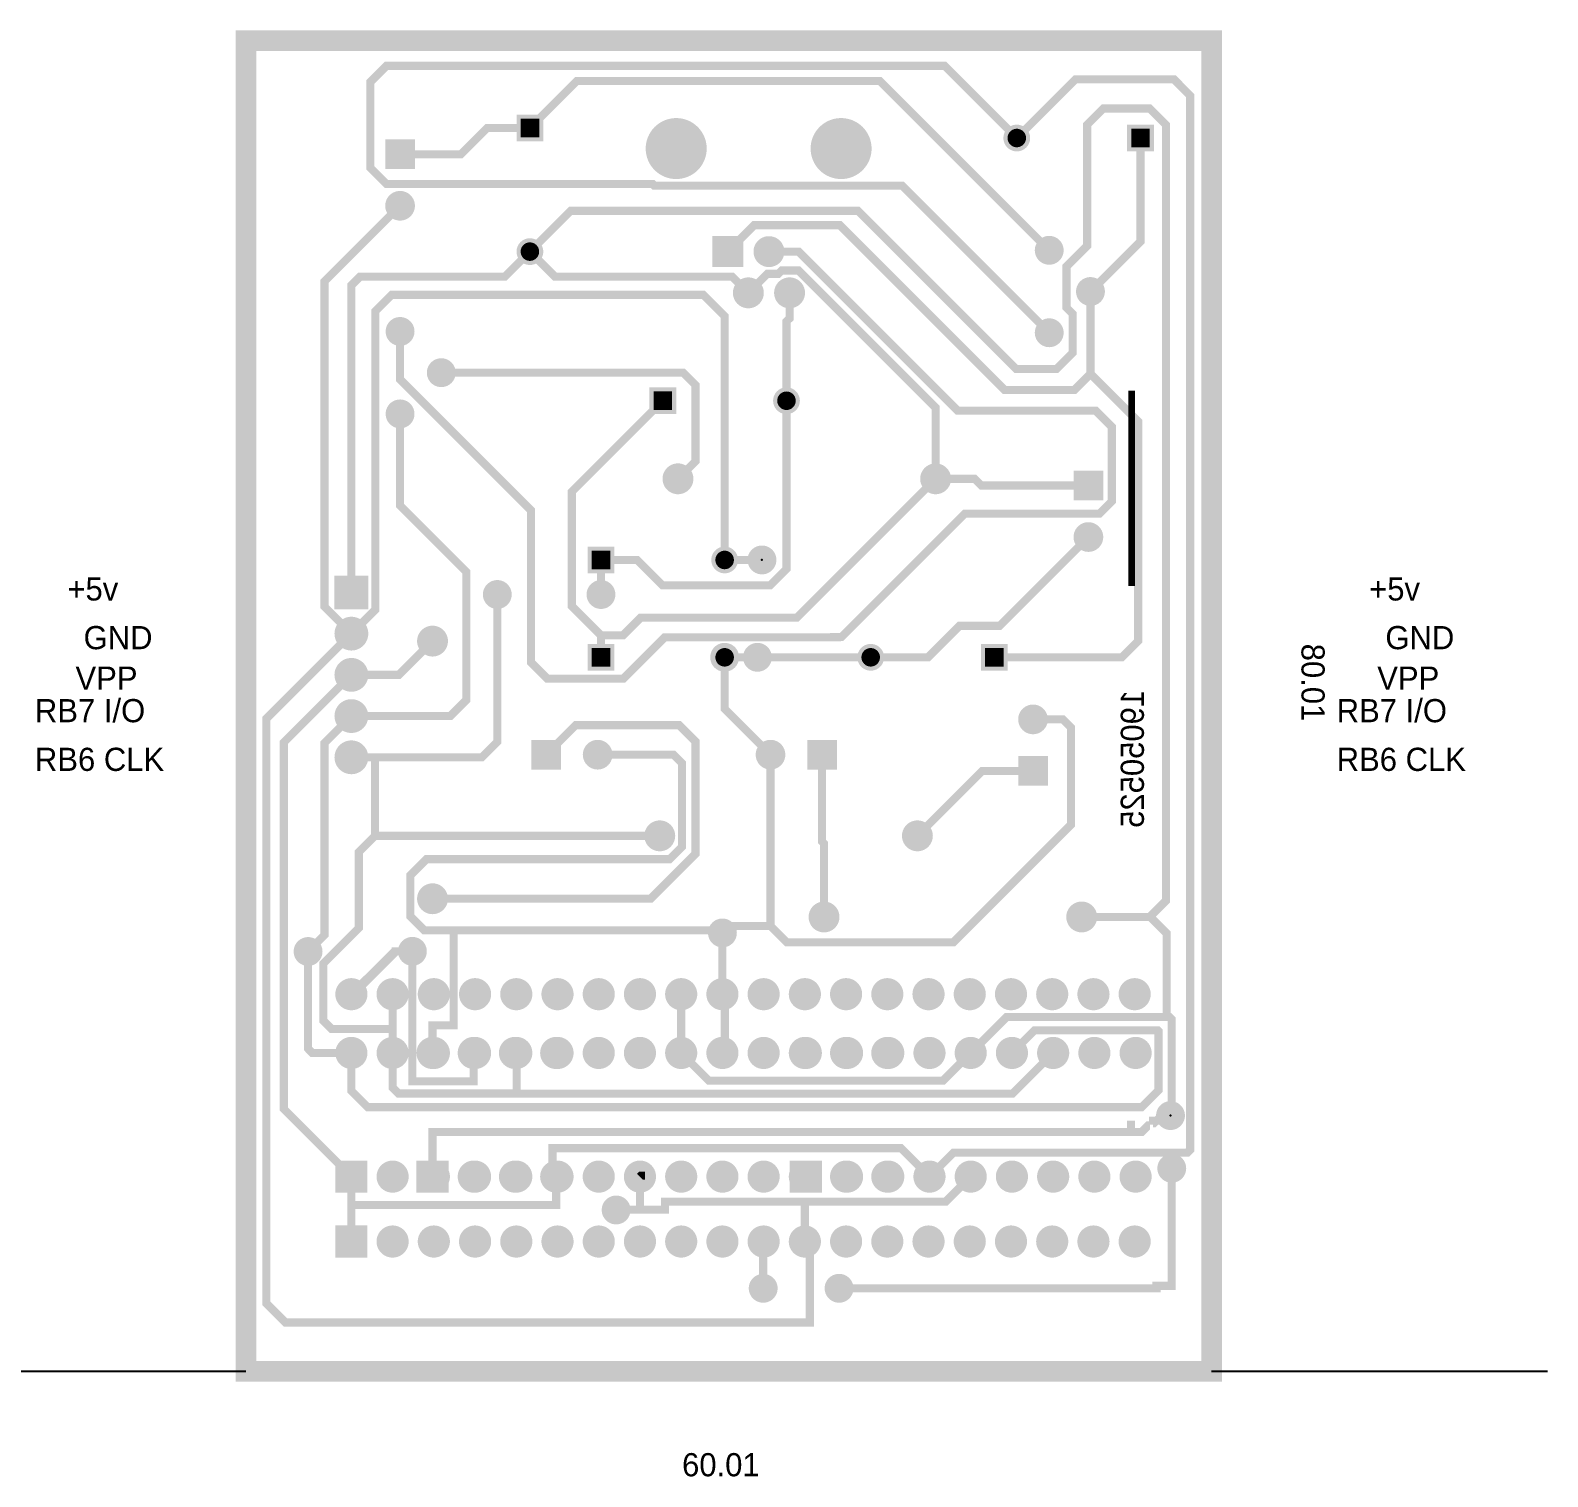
# Model space of a CAD drawing. Extents: x -267 to 397, y 62 to 270.
# Drawn here: x -174.2 to -80.8, y 169.2 to 258.3 of the extents above; entities that cross this region are included whole.
import ezdxf

# ---------------------------------------------------------------- set-up
doc = ezdxf.new("R2010")
doc.units = 0
doc.linetypes.add('ACAD_ISO03W100', pattern=[30, 12, -18])
doc.layers.get('0').update_dxf_attribs({"linetype": 'CONTINUOUS'})
doc.layers.add('ASYBOT', color=7, linetype='CONTINUOUS', true_color=0xffffff)
for name, color, linetype in [('BOTTOM', 7, 'CONTINUOUS'), ('PADSTACKS', 1, 'CONTINUOUS'), ('POWER', 7, 'CONTINUOUS'), ('SMTOP', 7, 'CONTINUOUS'), ('TEXT_SSTOP', 8, 'CONTINUOUS'), ('TOP', 2, 'CONTINUOUS')]:
    doc.layers.add(name, color=color, linetype=linetype)
doc.layers.get('PADSTACKS').off()

# ---------------------------------------------------------------- blocks, each defined once
blk = doc.blocks.new('PADSTACK_TM_CYLND_LLB_PAD3_1')
blk.add_point((0, 0))
at = {"layer": 'ASYBOT', "const_width": 0.052}
blk.add_lwpolyline([(-0.026, 0), (0.026, 0)], dxfattribs=at)
at = {"layer": 'BOTTOM', "const_width": 0.052}
blk.add_lwpolyline([(-0.026, 0), (0.026, 0)], dxfattribs=at)
at = {"layer": 'POWER', "const_width": 0.072}
blk.add_lwpolyline([(-0.036, 0), (0.036, 0)], dxfattribs=at)
at = {"layer": 'SMTOP', "const_width": 0.052}
blk.add_lwpolyline([(-0.026, 0), (0.026, 0)], dxfattribs=at)
at = {"layer": 'TOP', "const_width": 0.052}
blk.add_lwpolyline([(-0.026, 0), (0.026, 0)], dxfattribs=at)
blk = doc.blocks.new('PADSTACK_TM_CYLND_LLB_PAD4_1')
blk.add_point((0, 0))
at = {"layer": 'ASYBOT', "const_width": 0.026}
blk.add_lwpolyline([(-0.013, 0, 1), (0.013, 0, 1)], format="xyb", close=True, dxfattribs=at)
at = {"layer": 'BOTTOM', "const_width": 0.026}
blk.add_lwpolyline([(-0.013, 0, 1), (0.013, 0, 1)], format="xyb", close=True, dxfattribs=at)
at = {"layer": 'POWER', "const_width": 0.036}
blk.add_lwpolyline([(-0.018, 0, 1), (0.018, 0, 1)], format="xyb", close=True, dxfattribs=at)
at = {"layer": 'SMTOP', "const_width": 0.026}
blk.add_lwpolyline([(-0.013, 0, 1), (0.013, 0, 1)], format="xyb", close=True, dxfattribs=at)
at = {"layer": 'TOP', "const_width": 0.026}
blk.add_lwpolyline([(-0.013, 0, 1), (0.013, 0, 1)], format="xyb", close=True, dxfattribs=at)
blk = doc.blocks.new('FOOTPRINT_CAP_POL_C1')
at = {"layer": 'PADSTACKS'}
for name, p in [('PADSTACK_TM_CYLND_LLB_PAD3_1', (0, 0)), ('PADSTACK_TM_CYLND_LLB_PAD4_1', (0.125, 0))]:
    blk.add_blockref(name, p, dxfattribs=at)
blk = doc.blocks.new('FOOTPRINT_CAP_POL_C2')
at = {"layer": 'PADSTACKS'}
for name, p in [('PADSTACK_TM_CYLND_LLB_PAD3_1', (0, 0)), ('PADSTACK_TM_CYLND_LLB_PAD4_1', (0.125, 0))]:
    blk.add_blockref(name, p, dxfattribs=at)
blk = doc.blocks.new('PADSTACK_TM_DIODE_LLB_PAD30')
blk.add_point((0, 0))
at = {"layer": 'ASYBOT', "const_width": 0.0225}
blk.add_lwpolyline([(-0.0112, 0, 1), (0.0112, 0, 1)], format="xyb", close=True, dxfattribs=at)
at = {"layer": 'BOTTOM', "const_width": 0.0225}
blk.add_lwpolyline([(-0.0112, 0, 1), (0.0112, 0, 1)], format="xyb", close=True, dxfattribs=at)
at = {"layer": 'POWER', "const_width": 0.0325}
blk.add_lwpolyline([(-0.0162, 0, 1), (0.0162, 0, 1)], format="xyb", close=True, dxfattribs=at)
at = {"layer": 'SMTOP', "const_width": 0.0225}
blk.add_lwpolyline([(-0.0112, 0, 1), (0.0112, 0, 1)], format="xyb", close=True, dxfattribs=at)
at = {"layer": 'TOP', "const_width": 0.0225}
blk.add_lwpolyline([(-0.0112, 0, 1), (0.0112, 0, 1)], format="xyb", close=True, dxfattribs=at)
blk = doc.blocks.new('PADSTACK_TM_DIODE_LLB_PAD29')
blk.add_point((0, 0))
at = {"layer": 'ASYBOT', "const_width": 0.045}
blk.add_lwpolyline([(-0.0225, 0), (0.0225, 0)], dxfattribs=at)
at = {"layer": 'BOTTOM', "const_width": 0.045}
blk.add_lwpolyline([(-0.0225, 0), (0.0225, 0)], dxfattribs=at)
at = {"layer": 'POWER', "const_width": 0.065}
blk.add_lwpolyline([(-0.0325, 0), (0.0325, 0)], dxfattribs=at)
at = {"layer": 'SMTOP', "const_width": 0.045}
blk.add_lwpolyline([(-0.0225, 0), (0.0225, 0)], dxfattribs=at)
at = {"layer": 'TOP', "const_width": 0.045}
blk.add_lwpolyline([(-0.0225, 0), (0.0225, 0)], dxfattribs=at)
blk = doc.blocks.new('FOOTPRINT_DIODE_D1_2')
at = {"layer": 'PADSTACKS', "rotation": 90}
for name, p in [('PADSTACK_TM_DIODE_LLB_PAD29', (-0.3, 0)), ('PADSTACK_TM_DIODE_LLB_PAD30', (0, 0))]:
    blk.add_blockref(name, p, dxfattribs=at)
blk = doc.blocks.new('FOOTPRINT_DIODE_D2_2')
at = {"layer": 'PADSTACKS', "rotation": 90}
for name, p in [('PADSTACK_TM_DIODE_LLB_PAD29', (-0.3, 0)), ('PADSTACK_TM_DIODE_LLB_PAD30', (0, 0))]:
    blk.add_blockref(name, p, dxfattribs=at)
blk = doc.blocks.new('FOOTPRINT_DIODE_D3_2')
at = {"layer": 'PADSTACKS', "rotation": 90}
for name, p in [('PADSTACK_TM_DIODE_LLB_PAD29', (-0.3, 0)), ('PADSTACK_TM_DIODE_LLB_PAD30', (0, 0))]:
    blk.add_blockref(name, p, dxfattribs=at)
blk = doc.blocks.new('PADSTACK_TM_CYLND_LLB_PAD3')
blk.add_point((0, 0))
at = {"layer": 'ASYBOT', "const_width": 0.052}
blk.add_lwpolyline([(-0.026, 0), (0.026, 0)], dxfattribs=at)
at = {"layer": 'BOTTOM', "const_width": 0.052}
blk.add_lwpolyline([(-0.026, 0), (0.026, 0)], dxfattribs=at)
at = {"layer": 'POWER', "const_width": 0.072}
blk.add_lwpolyline([(-0.036, 0), (0.036, 0)], dxfattribs=at)
at = {"layer": 'SMTOP', "const_width": 0.052}
blk.add_lwpolyline([(-0.026, 0), (0.026, 0)], dxfattribs=at)
at = {"layer": 'TOP', "const_width": 0.052}
blk.add_lwpolyline([(-0.026, 0), (0.026, 0)], dxfattribs=at)
blk = doc.blocks.new('PADSTACK_TM_CYLND_LLB_PAD4')
blk.add_point((0, 0))
at = {"layer": 'ASYBOT', "const_width": 0.026}
blk.add_lwpolyline([(-0.013, 0, 1), (0.013, 0, 1)], format="xyb", close=True, dxfattribs=at)
at = {"layer": 'BOTTOM', "const_width": 0.026}
blk.add_lwpolyline([(-0.013, 0, 1), (0.013, 0, 1)], format="xyb", close=True, dxfattribs=at)
at = {"layer": 'POWER', "const_width": 0.036}
blk.add_lwpolyline([(-0.018, 0, 1), (0.018, 0, 1)], format="xyb", close=True, dxfattribs=at)
at = {"layer": 'SMTOP', "const_width": 0.026}
blk.add_lwpolyline([(-0.013, 0, 1), (0.013, 0, 1)], format="xyb", close=True, dxfattribs=at)
at = {"layer": 'TOP', "const_width": 0.026}
blk.add_lwpolyline([(-0.013, 0, 1), (0.013, 0, 1)], format="xyb", close=True, dxfattribs=at)
blk = doc.blocks.new('FOOTPRINT_LED_D5')
at = {"layer": 'PADSTACKS'}
for name, p in [('PADSTACK_TM_CYLND_LLB_PAD3', (0, 0)), ('PADSTACK_TM_CYLND_LLB_PAD4', (0.125, 0))]:
    blk.add_blockref(name, p, dxfattribs=at)
blk = doc.blocks.new('FOOTPRINT_LED_D6')
at = {"layer": 'PADSTACKS'}
for name, p in [('PADSTACK_TM_CYLND_LLB_PAD3', (0, 0)), ('PADSTACK_TM_CYLND_LLB_PAD4', (0.125, 0))]:
    blk.add_blockref(name, p, dxfattribs=at)
blk = doc.blocks.new('FOOTPRINT_LED_D7')
at = {"layer": 'PADSTACKS'}
for name, p in [('PADSTACK_TM_CYLND_LLB_PAD3', (0, 0)), ('PADSTACK_TM_CYLND_LLB_PAD4', (0.125, 0))]:
    blk.add_blockref(name, p, dxfattribs=at)
blk = doc.blocks.new('FOOTPRINT_DIODE_D8')
at = {"layer": 'PADSTACKS', "rotation": 90}
for name, p in [('PADSTACK_TM_DIODE_LLB_PAD29', (-0.3, 0)), ('PADSTACK_TM_DIODE_LLB_PAD30', (0, 0))]:
    blk.add_blockref(name, p, dxfattribs=at)
blk = doc.blocks.new('FOOTPRINT_DIODE_D9')
at = {"layer": 'PADSTACKS', "rotation": 90}
for name, p in [('PADSTACK_TM_DIODE_LLB_PAD29', (-0.3, 0)), ('PADSTACK_TM_DIODE_LLB_PAD30', (0, 0))]:
    blk.add_blockref(name, p, dxfattribs=at)
blk = doc.blocks.new('FOOTPRINT_DIODE_D10')
at = {"layer": 'PADSTACKS', "rotation": 90}
for name, p in [('PADSTACK_TM_DIODE_LLB_PAD29', (-0.3, 0)), ('PADSTACK_TM_DIODE_LLB_PAD30', (0, 0))]:
    blk.add_blockref(name, p, dxfattribs=at)
blk = doc.blocks.new('PADSTACK_TELE_LLB_PAD2')
blk.add_point((0, 0))
at = {"layer": 'ASYBOT', "const_width": 0.055}
blk.add_lwpolyline([(-0.0275, 0), (0.0275, 0)], dxfattribs=at)
at = {"layer": 'BOTTOM', "const_width": 0.055}
blk.add_lwpolyline([(-0.0275, 0), (0.0275, 0)], dxfattribs=at)
at = {"layer": 'POWER', "const_width": 0.075}
blk.add_lwpolyline([(-0.0375, 0), (0.0375, 0)], dxfattribs=at)
at = {"layer": 'SMTOP', "const_width": 0.055}
blk.add_lwpolyline([(-0.0275, 0), (0.0275, 0)], dxfattribs=at)
at = {"layer": 'TOP', "const_width": 0.055}
blk.add_lwpolyline([(-0.0275, 0), (0.0275, 0)], dxfattribs=at)
blk = doc.blocks.new('PADSTACK_TELE_LLB_PAD1')
blk.add_point((0, 0))
at = {"layer": 'ASYBOT', "const_width": 0.0275}
blk.add_lwpolyline([(-0.01375, 0, 1), (0.01375, 0, 1)], format="xyb", close=True, dxfattribs=at)
at = {"layer": 'BOTTOM', "const_width": 0.0275}
blk.add_lwpolyline([(-0.01375, 0, 1), (0.01375, 0, 1)], format="xyb", close=True, dxfattribs=at)
at = {"layer": 'POWER', "const_width": 0.0375}
blk.add_lwpolyline([(-0.01875, 0, 1), (0.01875, 0, 1)], format="xyb", close=True, dxfattribs=at)
at = {"layer": 'SMTOP', "const_width": 0.0275}
blk.add_lwpolyline([(-0.01375, 0, 1), (0.01375, 0, 1)], format="xyb", close=True, dxfattribs=at)
at = {"layer": 'TOP', "const_width": 0.0275}
blk.add_lwpolyline([(-0.01375, 0, 1), (0.01375, 0, 1)], format="xyb", close=True, dxfattribs=at)
blk = doc.blocks.new('PADSTACK_TELE_LLB_HOLE1')
blk.add_point((0, 0))
at = {"layer": 'ASYBOT', "const_width": 0.064}
blk.add_lwpolyline([(-0.032, 0, 1), (0.032, 0, 1)], format="xyb", close=True, dxfattribs=at)
at = {"layer": 'BOTTOM', "const_width": 0.064}
blk.add_lwpolyline([(-0.032, 0, 1), (0.032, 0, 1)], format="xyb", close=True, dxfattribs=at)
at = {"layer": 'POWER', "const_width": 0.074}
blk.add_lwpolyline([(-0.037, 0, 1), (0.037, 0, 1)], format="xyb", close=True, dxfattribs=at)
at = {"layer": 'SMTOP', "const_width": 0.064}
blk.add_lwpolyline([(-0.032, 0, 1), (0.032, 0, 1)], format="xyb", close=True, dxfattribs=at)
at = {"layer": 'TOP', "const_width": 0.064}
blk.add_lwpolyline([(-0.032, 0, 1), (0.032, 0, 1)], format="xyb", close=True, dxfattribs=at)
blk = doc.blocks.new('FOOTPRINT_RJ12_J2')
at = {"layer": 'PADSTACKS'}
for name, p in [('PADSTACK_TELE_LLB_HOLE1', (-0.275, 0.25)), ('PADSTACK_TELE_LLB_HOLE1', (0.125, 0.25)), ('PADSTACK_TELE_LLB_PAD2', (-0.15, 0)), ('PADSTACK_TELE_LLB_PAD1', (-0.05, 0)), ('PADSTACK_TELE_LLB_PAD1', (-0.1, -0.1)), ('PADSTACK_TELE_LLB_PAD1', (0, -0.1))]:
    blk.add_blockref(name, p, dxfattribs=at)
blk = doc.blocks.new('PADSTACK_BCON100T_LLB_PAD3')
blk.add_point((0, 0))
at = {"layer": 'ASYBOT', "const_width": 0.062}
blk.add_lwpolyline([(-0.031, 0), (0.031, 0)], dxfattribs=at)
at = {"layer": 'BOTTOM', "const_width": 0.062}
blk.add_lwpolyline([(-0.031, 0), (0.031, 0)], dxfattribs=at)
at = {"layer": 'POWER', "const_width": 0.082}
blk.add_lwpolyline([(-0.041, 0), (0.041, 0)], dxfattribs=at)
at = {"layer": 'SMTOP', "const_width": 0.062}
blk.add_lwpolyline([(-0.031, 0), (0.031, 0)], dxfattribs=at)
at = {"layer": 'TOP', "const_width": 0.062}
blk.add_lwpolyline([(-0.031, 0), (0.031, 0)], dxfattribs=at)
blk = doc.blocks.new('PADSTACK_BCON100T_LLB_PAD4')
blk.add_point((0, 0))
at = {"layer": 'ASYBOT', "const_width": 0.031}
blk.add_lwpolyline([(-0.0155, 0, 1), (0.0155, 0, 1)], format="xyb", close=True, dxfattribs=at)
at = {"layer": 'BOTTOM', "const_width": 0.031}
blk.add_lwpolyline([(-0.0155, 0, 1), (0.0155, 0, 1)], format="xyb", close=True, dxfattribs=at)
at = {"layer": 'POWER', "const_width": 0.041}
blk.add_lwpolyline([(-0.0205, 0, 1), (0.0205, 0, 1)], format="xyb", close=True, dxfattribs=at)
at = {"layer": 'SMTOP', "const_width": 0.031}
blk.add_lwpolyline([(-0.0155, 0, 1), (0.0155, 0, 1)], format="xyb", close=True, dxfattribs=at)
at = {"layer": 'TOP', "const_width": 0.031}
blk.add_lwpolyline([(-0.0155, 0, 1), (0.0155, 0, 1)], format="xyb", close=True, dxfattribs=at)
blk = doc.blocks.new('FOOTPRINT_CON5_J3')
at = {"layer": 'PADSTACKS'}
for name, p in [('PADSTACK_BCON100T_LLB_PAD3', (0, 0)), ('PADSTACK_BCON100T_LLB_PAD4', (0.1, 0)), ('PADSTACK_BCON100T_LLB_PAD4', (0.2, 0)), ('PADSTACK_BCON100T_LLB_PAD4', (0.3, 0)), ('PADSTACK_BCON100T_LLB_PAD4', (0.4, 0))]:
    blk.add_blockref(name, p, dxfattribs=at)
blk = doc.blocks.new('PADSTACK_T1_1')
blk.add_point((0, 0))
at = {"layer": 'BOTTOM', "const_width": 0.031}
blk.add_lwpolyline([(-0.0155, 0, 1), (0.0155, 0, 1)], format="xyb", close=True, dxfattribs=at)
at = {"layer": 'POWER', "const_width": 0.035}
blk.add_lwpolyline([(-0.0175, 0, 1), (0.0175, 0, 1)], format="xyb", close=True, dxfattribs=at)
at = {"layer": 'SMTOP', "const_width": 0.0335}
blk.add_lwpolyline([(-0.01675, 0, 1), (0.01675, 0, 1)], format="xyb", close=True, dxfattribs=at)
at = {"layer": 'TOP', "const_width": 0.031}
blk.add_lwpolyline([(-0.0155, 0, 1), (0.0155, 0, 1)], format="xyb", close=True, dxfattribs=at)
blk = doc.blocks.new('FOOTPRINT_BC_Q1')
at = {"layer": 'PADSTACKS'}
for p in [(0, 0), (0.2, 0), (0.1, -0.1)]:
    blk.add_blockref('PADSTACK_T1_1', p, dxfattribs=at)
blk = doc.blocks.new('FOOTPRINT_BC_Q2')
at = {"layer": 'PADSTACKS'}
for p in [(0, 0), (0.2, 0), (0.1, -0.1)]:
    blk.add_blockref('PADSTACK_T1_1', p, dxfattribs=at)
blk = doc.blocks.new('PADSTACK_TM_AXIAL_LLB_PAD1')
blk.add_point((0, 0))
at = {"layer": 'ASYBOT', "const_width": 0.0275}
blk.add_lwpolyline([(-0.0137, 0, 1), (0.0137, 0, 1)], format="xyb", close=True, dxfattribs=at)
at = {"layer": 'BOTTOM', "const_width": 0.0275}
blk.add_lwpolyline([(-0.0137, 0, 1), (0.0137, 0, 1)], format="xyb", close=True, dxfattribs=at)
at = {"layer": 'POWER', "const_width": 0.0375}
blk.add_lwpolyline([(-0.0187, 0, 1), (0.0187, 0, 1)], format="xyb", close=True, dxfattribs=at)
at = {"layer": 'SMTOP', "const_width": 0.0275}
blk.add_lwpolyline([(-0.0137, 0, 1), (0.0137, 0, 1)], format="xyb", close=True, dxfattribs=at)
at = {"layer": 'TOP', "const_width": 0.0275}
blk.add_lwpolyline([(-0.0137, 0, 1), (0.0137, 0, 1)], format="xyb", close=True, dxfattribs=at)
blk = doc.blocks.new('FOOTPRINT_RESISTOR_3_R1')
at = {"layer": 'PADSTACKS'}
for p in [(0, 0), (0.625, 0)]:
    blk.add_blockref('PADSTACK_TM_AXIAL_LLB_PAD1', p, dxfattribs=at)
blk = doc.blocks.new('FOOTPRINT_RESISTOR_3_R2')
at = {"layer": 'PADSTACKS'}
for p in [(0, 0), (0.625, 0)]:
    blk.add_blockref('PADSTACK_TM_AXIAL_LLB_PAD1', p, dxfattribs=at)
blk = doc.blocks.new('FOOTPRINT_RESISTOR_3_R3')
at = {"layer": 'PADSTACKS'}
for p in [(0, 0), (0.625, 0)]:
    blk.add_blockref('PADSTACK_TM_AXIAL_LLB_PAD1', p, dxfattribs=at)
blk = doc.blocks.new('FOOTPRINT_RESISTOR_3_R4')
at = {"layer": 'PADSTACKS'}
for p in [(0, 0), (0.625, 0)]:
    blk.add_blockref('PADSTACK_TM_AXIAL_LLB_PAD1', p, dxfattribs=at)
blk = doc.blocks.new('PADSTACK_DIP100T_LLB_PAD1')
blk.add_point((0, 0))
at = {"layer": 'ASYBOT', "const_width": 0.058}
blk.add_lwpolyline([(-0.029, 0), (0.029, 0)], dxfattribs=at)
at = {"layer": 'BOTTOM', "const_width": 0.058}
blk.add_lwpolyline([(-0.029, 0), (0.029, 0)], dxfattribs=at)
at = {"layer": 'POWER', "const_width": 0.078}
blk.add_lwpolyline([(-0.039, 0), (0.039, 0)], dxfattribs=at)
at = {"layer": 'SMTOP', "const_width": 0.058}
blk.add_lwpolyline([(-0.029, 0), (0.029, 0)], dxfattribs=at)
at = {"layer": 'TOP', "const_width": 0.058}
blk.add_lwpolyline([(-0.029, 0), (0.029, 0)], dxfattribs=at)
blk = doc.blocks.new('PADSTACK_DIP100T_LLB_PAD2')
blk.add_point((0, 0))
at = {"layer": 'ASYBOT', "const_width": 0.029}
blk.add_lwpolyline([(-0.0145, 0, 1), (0.0145, 0, 1)], format="xyb", close=True, dxfattribs=at)
at = {"layer": 'BOTTOM', "const_width": 0.029}
blk.add_lwpolyline([(-0.0145, 0, 1), (0.0145, 0, 1)], format="xyb", close=True, dxfattribs=at)
at = {"layer": 'POWER', "const_width": 0.039}
blk.add_lwpolyline([(-0.0195, 0, 1), (0.0195, 0, 1)], format="xyb", close=True, dxfattribs=at)
at = {"layer": 'SMTOP', "const_width": 0.029}
blk.add_lwpolyline([(-0.0145, 0, 1), (0.0145, 0, 1)], format="xyb", close=True, dxfattribs=at)
at = {"layer": 'TOP', "const_width": 0.029}
blk.add_lwpolyline([(-0.0145, 0, 1), (0.0145, 0, 1)], format="xyb", close=True, dxfattribs=at)
blk = doc.blocks.new('FOOTPRINT_DIP_18_U2')
at = {"layer": 'PADSTACKS'}
for name, p in [('PADSTACK_DIP100T_LLB_PAD2', (0, 0.3)), ('PADSTACK_DIP100T_LLB_PAD2', (0.1, 0.3)), ('PADSTACK_DIP100T_LLB_PAD2', (0.2, 0.3)), ('PADSTACK_DIP100T_LLB_PAD2', (0.3, 0.3)), ('PADSTACK_DIP100T_LLB_PAD2', (0.4, 0.3)), ('PADSTACK_DIP100T_LLB_PAD2', (0.5, 0.3)), ('PADSTACK_DIP100T_LLB_PAD2', (0.6, 0.3)), ('PADSTACK_DIP100T_LLB_PAD2', (0.7, 0.3)), ('PADSTACK_DIP100T_LLB_PAD2', (0.8, 0.3)), ('PADSTACK_DIP100T_LLB_PAD1', (0, 0)), ('PADSTACK_DIP100T_LLB_PAD2', (0.1, 0)), ('PADSTACK_DIP100T_LLB_PAD2', (0.2, 0)), ('PADSTACK_DIP100T_LLB_PAD2', (0.3, 0)), ('PADSTACK_DIP100T_LLB_PAD2', (0.4, 0)), ('PADSTACK_DIP100T_LLB_PAD2', (0.5, 0)), ('PADSTACK_DIP100T_LLB_PAD2', (0.6, 0)), ('PADSTACK_DIP100T_LLB_PAD2', (0.7, 0)), ('PADSTACK_DIP100T_LLB_PAD2', (0.8, 0))]:
    blk.add_blockref(name, p, dxfattribs=at)
blk = doc.blocks.new('PADSTACK_DIP100T_LLB_PAD4_1')
blk.add_point((0, 0))
at = {"layer": 'ASYBOT', "const_width": 0.058}
blk.add_lwpolyline([(-0.029, 0), (0.029, 0)], dxfattribs=at)
at = {"layer": 'BOTTOM', "const_width": 0.058}
blk.add_lwpolyline([(-0.029, 0), (0.029, 0)], dxfattribs=at)
at = {"layer": 'POWER', "const_width": 0.078}
blk.add_lwpolyline([(-0.039, 0), (0.039, 0)], dxfattribs=at)
at = {"layer": 'SMTOP', "const_width": 0.058}
blk.add_lwpolyline([(-0.029, 0), (0.029, 0)], dxfattribs=at)
at = {"layer": 'TOP', "const_width": 0.058}
blk.add_lwpolyline([(-0.029, 0), (0.029, 0)], dxfattribs=at)
blk = doc.blocks.new('PADSTACK_DIP100T_LLB_PAD3_1')
blk.add_point((0, 0))
at = {"layer": 'ASYBOT', "const_width": 0.029}
blk.add_lwpolyline([(-0.0145, 0, 1), (0.0145, 0, 1)], format="xyb", close=True, dxfattribs=at)
at = {"layer": 'BOTTOM', "const_width": 0.029}
blk.add_lwpolyline([(-0.0145, 0, 1), (0.0145, 0, 1)], format="xyb", close=True, dxfattribs=at)
at = {"layer": 'POWER', "const_width": 0.039}
blk.add_lwpolyline([(-0.0195, 0, 1), (0.0195, 0, 1)], format="xyb", close=True, dxfattribs=at)
at = {"layer": 'SMTOP', "const_width": 0.029}
blk.add_lwpolyline([(-0.0145, 0, 1), (0.0145, 0, 1)], format="xyb", close=True, dxfattribs=at)
at = {"layer": 'TOP', "const_width": 0.029}
blk.add_lwpolyline([(-0.0145, 0, 1), (0.0145, 0, 1)], format="xyb", close=True, dxfattribs=at)
blk = doc.blocks.new('PADSTACK_DIP100T_LLB_PAD5_1')
blk.add_point((0, 0))
at = {"layer": 'ASYBOT', "const_width": 0.029}
blk.add_lwpolyline([(-0.0145, 0, 1), (0.0145, 0, 1)], format="xyb", close=True, dxfattribs=at)
at = {"layer": 'BOTTOM', "const_width": 0.029}
blk.add_lwpolyline([(-0.0145, 0, 1), (0.0145, 0, 1)], format="xyb", close=True, dxfattribs=at)
at = {"layer": 'POWER', "const_width": 0.039}
blk.add_lwpolyline([(-0.0195, 0, 1), (0.0195, 0, 1)], format="xyb", close=True, dxfattribs=at)
at = {"layer": 'SMTOP', "const_width": 0.029}
blk.add_lwpolyline([(-0.0145, 0, 1), (0.0145, 0, 1)], format="xyb", close=True, dxfattribs=at)
at = {"layer": 'TOP', "const_width": 0.029}
blk.add_lwpolyline([(-0.0145, 0, 1), (0.0145, 0, 1)], format="xyb", close=True, dxfattribs=at)
blk = doc.blocks.new('FOOTPRINT_DIP_100_28_W_600_L1_3')
at = {"layer": 'PADSTACKS'}
for name, p in [('PADSTACK_DIP100T_LLB_PAD5_1', (0, 0.6)), ('PADSTACK_DIP100T_LLB_PAD5_1', (0.1, 0.6)), ('PADSTACK_DIP100T_LLB_PAD5_1', (0.2, 0.6)), ('PADSTACK_DIP100T_LLB_PAD5_1', (0.3, 0.6)), ('PADSTACK_DIP100T_LLB_PAD5_1', (0.4, 0.6)), ('PADSTACK_DIP100T_LLB_PAD5_1', (0.5, 0.6)), ('PADSTACK_DIP100T_LLB_PAD5_1', (0.6, 0.6)), ('PADSTACK_DIP100T_LLB_PAD5_1', (0.7, 0.6)), ('PADSTACK_DIP100T_LLB_PAD5_1', (0.8, 0.6)), ('PADSTACK_DIP100T_LLB_PAD5_1', (0.9, 0.6)), ('PADSTACK_DIP100T_LLB_PAD5_1', (1, 0.6)), ('PADSTACK_DIP100T_LLB_PAD5_1', (1.1, 0.6)), ('PADSTACK_DIP100T_LLB_PAD5_1', (1.2, 0.6)), ('PADSTACK_DIP100T_LLB_PAD5_1', (1.3, 0.6)), ('PADSTACK_DIP100T_LLB_PAD3_1', (0.1, 0)), ('PADSTACK_DIP100T_LLB_PAD3_1', (0.2, 0)), ('PADSTACK_DIP100T_LLB_PAD3_1', (0.3, 0)), ('PADSTACK_DIP100T_LLB_PAD3_1', (0.4, 0)), ('PADSTACK_DIP100T_LLB_PAD3_1', (0.5, 0)), ('PADSTACK_DIP100T_LLB_PAD3_1', (0.6, 0)), ('PADSTACK_DIP100T_LLB_PAD3_1', (0.7, 0)), ('PADSTACK_DIP100T_LLB_PAD3_1', (0.8, 0)), ('PADSTACK_DIP100T_LLB_PAD3_1', (0.9, 0)), ('PADSTACK_DIP100T_LLB_PAD3_1', (1, 0)), ('PADSTACK_DIP100T_LLB_PAD3_1', (1.1, 0)), ('PADSTACK_DIP100T_LLB_PAD3_1', (1.2, 0)), ('PADSTACK_DIP100T_LLB_PAD3_1', (1.3, 0))]:
    blk.add_blockref(name, p, dxfattribs=at)
at = {"layer": 'PADSTACKS', "rotation": 90}
blk.add_blockref('PADSTACK_DIP100T_LLB_PAD4_1', (0, 0), dxfattribs=at)
blk = doc.blocks.new('FOOTPRINT_DIP_100_28_W_300_L1_3')
at = {"layer": 'PADSTACKS'}
for name, p in [('PADSTACK_DIP100T_LLB_PAD5_1', (0, 0.3)), ('PADSTACK_DIP100T_LLB_PAD5_1', (0.1, 0.3)), ('PADSTACK_DIP100T_LLB_PAD5_1', (0.2, 0.3)), ('PADSTACK_DIP100T_LLB_PAD5_1', (0.3, 0.3)), ('PADSTACK_DIP100T_LLB_PAD5_1', (0.4, 0.3)), ('PADSTACK_DIP100T_LLB_PAD5_1', (0.5, 0.3)), ('PADSTACK_DIP100T_LLB_PAD5_1', (0.6, 0.3)), ('PADSTACK_DIP100T_LLB_PAD5_1', (0.7, 0.3)), ('PADSTACK_DIP100T_LLB_PAD5_1', (0.8, 0.3)), ('PADSTACK_DIP100T_LLB_PAD5_1', (0.9, 0.3)), ('PADSTACK_DIP100T_LLB_PAD5_1', (1, 0.3)), ('PADSTACK_DIP100T_LLB_PAD5_1', (1.1, 0.3)), ('PADSTACK_DIP100T_LLB_PAD5_1', (1.2, 0.3)), ('PADSTACK_DIP100T_LLB_PAD5_1', (1.3, 0.3)), ('PADSTACK_DIP100T_LLB_PAD3_1', (0.1, 0)), ('PADSTACK_DIP100T_LLB_PAD3_1', (0.2, 0)), ('PADSTACK_DIP100T_LLB_PAD3_1', (0.3, 0)), ('PADSTACK_DIP100T_LLB_PAD3_1', (0.4, 0)), ('PADSTACK_DIP100T_LLB_PAD3_1', (0.5, 0)), ('PADSTACK_DIP100T_LLB_PAD3_1', (0.6, 0)), ('PADSTACK_DIP100T_LLB_PAD3_1', (0.7, 0)), ('PADSTACK_DIP100T_LLB_PAD3_1', (0.8, 0)), ('PADSTACK_DIP100T_LLB_PAD3_1', (0.9, 0)), ('PADSTACK_DIP100T_LLB_PAD3_1', (1, 0)), ('PADSTACK_DIP100T_LLB_PAD3_1', (1.1, 0)), ('PADSTACK_DIP100T_LLB_PAD3_1', (1.2, 0)), ('PADSTACK_DIP100T_LLB_PAD3_1', (1.3, 0))]:
    blk.add_blockref(name, p, dxfattribs=at)
at = {"layer": 'PADSTACKS', "rotation": 90}
blk.add_blockref('PADSTACK_DIP100T_LLB_PAD4_1', (0, 0), dxfattribs=at)
blk = doc.blocks.new('FOOTPRINT_DIP_100_40_W_600_L2_3')
at = {"layer": 'PADSTACKS'}
for name, p in [('PADSTACK_DIP100T_LLB_PAD5_1', (0, 0.6)), ('PADSTACK_DIP100T_LLB_PAD5_1', (0.1, 0.6)), ('PADSTACK_DIP100T_LLB_PAD5_1', (0.2, 0.6)), ('PADSTACK_DIP100T_LLB_PAD5_1', (0.3, 0.6)), ('PADSTACK_DIP100T_LLB_PAD5_1', (0.4, 0.6)), ('PADSTACK_DIP100T_LLB_PAD5_1', (0.5, 0.6)), ('PADSTACK_DIP100T_LLB_PAD5_1', (0.6, 0.6)), ('PADSTACK_DIP100T_LLB_PAD5_1', (0.7, 0.6)), ('PADSTACK_DIP100T_LLB_PAD5_1', (0.8, 0.6)), ('PADSTACK_DIP100T_LLB_PAD5_1', (0.9, 0.6)), ('PADSTACK_DIP100T_LLB_PAD5_1', (1, 0.6)), ('PADSTACK_DIP100T_LLB_PAD5_1', (1.1, 0.6)), ('PADSTACK_DIP100T_LLB_PAD5_1', (1.2, 0.6)), ('PADSTACK_DIP100T_LLB_PAD5_1', (1.3, 0.6)), ('PADSTACK_DIP100T_LLB_PAD5_1', (1.4, 0.6)), ('PADSTACK_DIP100T_LLB_PAD5_1', (1.5, 0.6)), ('PADSTACK_DIP100T_LLB_PAD5_1', (1.6, 0.6)), ('PADSTACK_DIP100T_LLB_PAD5_1', (1.7, 0.6)), ('PADSTACK_DIP100T_LLB_PAD5_1', (1.8, 0.6)), ('PADSTACK_DIP100T_LLB_PAD5_1', (1.9, 0.6)), ('PADSTACK_DIP100T_LLB_PAD3_1', (0.1, 0)), ('PADSTACK_DIP100T_LLB_PAD3_1', (0.2, 0)), ('PADSTACK_DIP100T_LLB_PAD3_1', (0.3, 0)), ('PADSTACK_DIP100T_LLB_PAD3_1', (0.4, 0)), ('PADSTACK_DIP100T_LLB_PAD3_1', (0.5, 0)), ('PADSTACK_DIP100T_LLB_PAD3_1', (0.6, 0)), ('PADSTACK_DIP100T_LLB_PAD3_1', (0.7, 0)), ('PADSTACK_DIP100T_LLB_PAD3_1', (0.8, 0)), ('PADSTACK_DIP100T_LLB_PAD3_1', (0.9, 0)), ('PADSTACK_DIP100T_LLB_PAD3_1', (1, 0)), ('PADSTACK_DIP100T_LLB_PAD3_1', (1.1, 0)), ('PADSTACK_DIP100T_LLB_PAD3_1', (1.2, 0)), ('PADSTACK_DIP100T_LLB_PAD3_1', (1.3, 0)), ('PADSTACK_DIP100T_LLB_PAD3_1', (1.4, 0)), ('PADSTACK_DIP100T_LLB_PAD3_1', (1.5, 0)), ('PADSTACK_DIP100T_LLB_PAD3_1', (1.6, 0)), ('PADSTACK_DIP100T_LLB_PAD3_1', (1.7, 0)), ('PADSTACK_DIP100T_LLB_PAD3_1', (1.8, 0)), ('PADSTACK_DIP100T_LLB_PAD3_1', (1.9, 0))]:
    blk.add_blockref(name, p, dxfattribs=at)
at = {"layer": 'PADSTACKS', "rotation": 90}
blk.add_blockref('PADSTACK_DIP100T_LLB_PAD4_1', (0, 0), dxfattribs=at)
blk = doc.blocks.new('FOOTPRINT_DIP_100_8_W_300_L_4_5')
at = {"layer": 'PADSTACKS'}
for name, p in [('PADSTACK_DIP100T_LLB_PAD5_1', (0, 0.3)), ('PADSTACK_DIP100T_LLB_PAD5_1', (0.1, 0.3)), ('PADSTACK_DIP100T_LLB_PAD5_1', (0.2, 0.3)), ('PADSTACK_DIP100T_LLB_PAD5_1', (0.3, 0.3)), ('PADSTACK_DIP100T_LLB_PAD3_1', (0.1, 0)), ('PADSTACK_DIP100T_LLB_PAD3_1', (0.2, 0)), ('PADSTACK_DIP100T_LLB_PAD3_1', (0.3, 0))]:
    blk.add_blockref(name, p, dxfattribs=at)
at = {"layer": 'PADSTACKS', "rotation": 90}
blk.add_blockref('PADSTACK_DIP100T_LLB_PAD4_1', (0, 0), dxfattribs=at)
blk = doc.blocks.new('VIASTACK_VIA1')
blk.add_point((0, 0))
at = {"layer": 'BOTTOM', "const_width": 0.03}
blk.add_lwpolyline([(-0.015, 0, 1), (0.015, 0, 1)], format="xyb", close=True, dxfattribs=at)
at = {"layer": 'POWER', "const_width": 0.035}
blk.add_lwpolyline([(-0.0175, 0, 1), (0.0175, 0, 1)], format="xyb", close=True, dxfattribs=at)
at = {"layer": 'SMTOP', "const_width": 0.0325}
blk.add_lwpolyline([(-0.0162, 0, 1), (0.0162, 0, 1)], format="xyb", close=True, dxfattribs=at)
at = {"layer": 'TOP', "const_width": 0.03}
blk.add_lwpolyline([(-0.015, 0, 1), (0.015, 0, 1)], format="xyb", close=True, dxfattribs=at)
blk = doc.blocks.new('FOOTPRINT_VIA1')
at = {"layer": 'PADSTACKS'}
blk.add_blockref('VIASTACK_VIA1', (0, 0), dxfattribs=at)

msp = doc.modelspace()

# ---------------------------------------------------------------- linework, layer by layer
for points, const_width in [([(-101.463, 178.14), (-101.463, 257.633), (-160.958, 257.633), (-160.958, 175.64), (-101.463, 175.64), (-101.463, 178.14)], 1.27), ([(-111.463, 239.635), (-120.529, 248.702), (-135.797, 248.702), (-135.898, 248.803), (-152.297, 248.803), (-153.297, 249.803), (-153.297, 255.079), (-152.297, 256.079), (-117.907, 256.079), (-113.462, 251.634)], 0.5), ([(-143.46, 252.254), (-140.561, 255.153), (-121.901, 255.153), (-111.463, 244.715)], 0.5), ([(-113.462, 251.634), (-109.85, 255.246), (-103.776, 255.246), (-102.777, 254.246), (-102.777, 189.291), (-102.954, 189.113), (-117.367, 189.113), (-118.841, 187.639)], 0.5), ([(-109.463, 203.638), (-105.234, 203.638), (-105.234, 203.679), (-104.275, 204.638), (-104.275, 252.452), (-105.275, 253.452), (-108.127, 253.452), (-109.127, 252.452), (-109.127, 244.993), (-110.397, 243.723), (-110.397, 241.183), (-110.016, 240.802), (-110.016, 238.399), (-111.015, 237.399), (-113.495, 237.399), (-123.246, 247.149), (-140.945, 247.149), (-143.46, 244.634)], 0.5), ([(-143.46, 252.254), (-146.089, 252.254), (-147.709, 250.634), (-151.459, 250.634)], 0.5), ([(-108.923, 242.175), (-105.842, 245.255), (-105.842, 251.634)], 0.5), ([(-151.459, 247.459), (-156.117, 242.801), (-156.117, 222.754), (-154.459, 221.096)], 0.5), ([(-108.923, 242.175), (-108.923, 237.103), (-109.922, 236.103), (-114.207, 236.103), (-124.367, 246.263), (-129.642, 246.263), (-131.271, 244.634)], 0.5), ([(-143.46, 244.634), (-145.006, 243.088), (-153.932, 243.088), (-154.459, 242.562), (-154.459, 223.636)], 0.5), ([(-143.46, 244.634), (-141.914, 243.088), (-130.995, 243.088), (-130.001, 242.094)], 0.5), ([(-128.731, 244.634), (-126.907, 244.634), (-117.106, 234.833), (-108.602, 234.833), (-107.603, 233.833), (-107.603, 229.245), (-108.365, 228.483), (-116.667, 228.483), (-124.26, 220.89), (-124.971, 220.89)], 0.5), ([(-118.462, 230.636), (-118.462, 235.025), (-126.907, 243.469), (-127.948, 243.469), (-128.151, 243.266), (-128.829, 243.266), (-130.001, 242.094)], 0.5), ([(-154.459, 221.096), (-152.978, 222.577), (-152.978, 240.971), (-151.978, 241.971), (-132.774, 241.971), (-131.461, 240.658), (-131.461, 225.636)], 0.5), ([(-127.461, 242.094), (-127.461, 240.522), (-127.651, 240.333), (-127.651, 235.446)], 0.5), ([(-114.842, 219.637), (-106.984, 219.637), (-105.985, 220.636), (-105.985, 234.165), (-108.923, 237.103), (-108.923, 242.175)], 0.5), ([(-124.287, 220.863), (-135.162, 220.863), (-137.7, 218.325), (-142.394, 218.325), (-143.394, 219.325), (-143.394, 228.696), (-151.459, 236.761), (-151.459, 239.715)], 0.5), ([(-148.919, 237.175), (-134.02, 237.175), (-133.257, 236.412), (-133.257, 231.716), (-134.337, 230.636)], 0.5), ([(-135.271, 235.446), (-140.877, 229.84), (-140.877, 222.788), (-139.081, 220.992), (-139.081, 219.637)], 0.5), ([(-139.081, 225.636), (-136.857, 225.636), (-135.295, 224.075), (-128.651, 224.075), (-127.651, 225.075), (-127.651, 235.446)], 0.5), ([(-154.459, 216.016), (-148.371, 216.016), (-147.371, 217.016), (-147.371, 224.901), (-151.459, 228.989), (-151.459, 234.635)], 0.5), ([(-139.081, 219.637), (-139.081, 220.992), (-137.725, 220.992), (-136.633, 222.084), (-127.013, 222.084), (-118.462, 230.636)], 0.5), ([(-118.462, 230.636), (-116.063, 230.636), (-115.651, 230.223), (-109.05, 230.223)], 0.5), ([(-109.05, 227.048), (-114.522, 221.576), (-116.991, 221.576), (-118.931, 219.637), (-122.462, 219.637)], 0.5), ([(-139.081, 223.507), (-139.081, 225.636)], 0.5), ([(-131.461, 225.636), (-129.162, 225.636)], 0.5), ([(-145.469, 223.507), (-145.469, 214.425), (-146.418, 213.476), (-154.459, 213.476)], 0.5), ([(-154.459, 221.096), (-159.693, 215.862), (-159.693, 179.826), (-158.517, 178.65), (-126.216, 178.65), (-126.216, 183.64), (-126.519, 183.64)], 0.5), ([(-154.459, 218.556), (-151.539, 218.556), (-149.459, 220.636)], 0.5), ([(-131.461, 219.637), (-131.461, 219.637)], 0.5), ([(-128.636, 213.637), (-131.461, 216.462), (-131.461, 219.637)], 0.5), ([(-131.461, 219.637), (-129.441, 219.637)], 0.5), ([(-129.441, 219.637), (-122.462, 219.637)], 0.5), ([(-154.459, 218.556), (-158.624, 214.391), (-158.624, 191.805), (-154.459, 187.639)], 0.5), ([(-157.127, 201.51), (-157.127, 201.518), (-156.117, 202.529), (-156.117, 214.358), (-154.459, 216.016)], 0.5), ([(-112.462, 215.812), (-110.618, 215.812), (-110.126, 215.32), (-110.126, 209.322), (-117.372, 202.077), (-127.636, 202.077), (-128.636, 203.077), (-128.636, 213.637)], 0.5), ([(-149.459, 204.761), (-136.023, 204.761), (-133.257, 207.528), (-133.257, 214.453), (-134.256, 215.453), (-140.644, 215.453), (-142.46, 213.637)], 0.5), ([(-154.459, 213.476), (-153.003, 213.476), (-153.003, 208.637), (-135.46, 208.637)], 0.5), ([(-128.636, 213.637), (-128.636, 203.077), (-131.175, 203.077), (-131.599, 202.653)], 0.5), ([(-125.461, 213.637), (-125.461, 208.287), (-125.338, 208.163), (-125.338, 203.638)], 0.5), ([(-119.585, 208.637), (-115.586, 212.637), (-112.462, 212.637)], 0.5), ([(-135.46, 208.637), (-153.003, 208.637), (-154.003, 207.638), (-154.003, 202.956), (-156.188, 200.772), (-156.188, 197.246), (-155.675, 196.733), (-151.919, 196.733), (-151.919, 195.259)], 0.5), ([(-116.301, 195.259), (-114.091, 197.47), (-104.234, 197.47), (-104.234, 202.638), (-105.234, 203.638), (-109.463, 203.638)], 0.5), ([(-131.599, 198.88), (-131.599, 202.653)], 0.5), ([(-157.127, 201.51), (-157.127, 195.523), (-156.864, 195.259), (-154.459, 195.259)], 0.5), ([(-150.701, 201.52), (-151.807, 201.52), (-153.394, 199.934), (-154.459, 198.88)], 0.5), ([(-154.459, 198.88), (-153.394, 199.934), (-151.807, 201.52)], 0.5), ([(-150.701, 201.52), (-151.717, 201.52), (-151.717, 201.51), (-154.348, 198.88), (-154.459, 198.88)], 0.5), ([(-150.701, 201.52), (-150.701, 193.509), (-146.919, 193.509), (-146.919, 195.259)], 0.5), ([(-151.919, 195.259), (-151.919, 198.88)], 0.5), ([(-134.139, 195.259), (-134.139, 198.88)], 0.5), ([(-131.599, 198.88), (-131.599, 198.437), (-131.448, 198.437), (-131.448, 195.236)], 0.5), ([(-105.066, 190.928), (-105.066, 191.088), (-104.858, 191.088), (-104.226, 191.72), (-104.219, 191.72), (-104.219, 191.726), (-104.213, 191.726), (-104.213, 191.733), (-104.207, 191.739), (-104.2, 191.739), (-104.2, 191.745), (-104.194, 191.745), (-104.194, 191.752), (-104.188, 191.752), (-104.188, 191.758), (-104.175, 191.771), (-104.168, 191.771), (-104.168, 191.777), (-104.162, 191.777), (-104.162, 191.783), (-104.156, 191.783), (-104.156, 191.79), (-104.143, 191.802), (-104.137, 191.802), (-104.137, 191.809), (-104.13, 191.809), (-104.13, 191.815), (-104.124, 191.815), (-104.124, 191.821), (-103.92, 192.026), (-103.92, 197.343), (-104.047, 197.47), (-114.091, 197.47), (-116.301, 195.259)], 0.5), ([(-116.301, 195.259), (-114.091, 197.47), (-104.047, 197.47), (-103.92, 197.343), (-103.92, 192.026), (-104.124, 191.821), (-104.124, 191.815), (-104.13, 191.815), (-104.13, 191.809), (-104.137, 191.809), (-104.137, 191.802), (-104.143, 191.802), (-104.156, 191.79), (-104.156, 191.783), (-104.162, 191.783), (-104.162, 191.777), (-104.168, 191.777), (-104.168, 191.771), (-104.175, 191.771), (-104.188, 191.758), (-104.188, 191.752), (-104.194, 191.752), (-104.194, 191.745), (-104.2, 191.745), (-104.2, 191.739), (-104.207, 191.739), (-104.213, 191.733), (-104.213, 191.726), (-104.219, 191.726), (-104.219, 191.72), (-104.226, 191.72), (-104.858, 191.088), (-103.991, 191.088), (-103.991, 191.401)], 0.5), ([(-105.066, 190.928), (-105.017, 190.928), (-104.226, 191.72), (-104.219, 191.72), (-104.219, 191.726), (-104.213, 191.726), (-104.213, 191.733), (-104.207, 191.739), (-104.2, 191.739), (-104.2, 191.745), (-104.194, 191.745), (-104.194, 191.752), (-104.188, 191.752), (-104.188, 191.758), (-104.175, 191.771), (-104.168, 191.771), (-104.168, 191.777), (-104.162, 191.777), (-104.162, 191.783), (-104.156, 191.783), (-104.156, 191.79), (-104.143, 191.802), (-104.137, 191.802), (-104.137, 191.809), (-104.13, 191.809), (-104.13, 191.815), (-104.124, 191.815), (-104.124, 191.821), (-103.92, 192.026), (-103.92, 197.343), (-104.047, 197.47), (-114.091, 197.47), (-116.301, 195.259)], 0.5), ([(-113.761, 195.259), (-112.363, 196.657), (-104.771, 196.657), (-104.732, 196.618), (-104.732, 192.958), (-105.772, 191.918), (-153.459, 191.918), (-154.459, 192.918), (-154.459, 195.259)], 0.5), ([(-151.919, 195.259), (-151.919, 193.126), (-151.554, 192.761), (-144.275, 192.761), (-144.275, 195.259), (-144.379, 195.259)], 0.5), ([(-111.221, 195.259), (-113.733, 192.747), (-144.275, 192.747), (-144.275, 195.259), (-144.379, 195.259)], 0.5), ([(-116.301, 195.259), (-118.002, 193.558), (-132.438, 193.558), (-134.139, 195.259)], 0.5), ([(-149.459, 187.639), (-149.459, 190.383), (-106.429, 190.383), (-106.429, 191.088)], 0.5), ([(-149.459, 187.639), (-149.459, 190.383), (-105.77, 190.383), (-105.354, 190.8), (-105.261, 190.8)], 0.5), ([(-149.459, 187.639), (-149.459, 190.383), (-105.77, 190.383), (-105.354, 190.8), (-105.261, 190.8)], 0.5), ([(-118.841, 187.639), (-120.596, 189.394), (-142.065, 189.394), (-142.065, 187.639), (-141.839, 187.639)], 0.5), ([(-136.679, 187.639), (-136.624, 187.694), (-136.375, 187.694)], 0.5), ([(-103.914, 188.15), (-103.914, 180.911), (-104.854, 180.911), (-104.854, 180.758), (-124.412, 180.758)], 0.5), ([(-154.459, 183.64), (-154.459, 187.639)], 0.5), ([(-141.839, 187.639), (-141.839, 185.889), (-154.459, 185.889), (-154.459, 183.64)], 0.5), ([(-138.147, 185.584), (-138.147, 185.591), (-138.128, 185.61), (-136.679, 185.61), (-136.679, 187.639)], 0.5), ([(-126.519, 183.64), (-126.519, 186.092), (-135.132, 186.092), (-135.132, 185.61), (-136.679, 185.61), (-136.679, 187.639)], 0.5), ([(-116.301, 187.639), (-117.848, 186.092), (-126.519, 186.092), (-126.519, 183.64)], 0.5), ([(-129.086, 180.758), (-129.086, 183.615), (-129.059, 183.64)], 0.5)]:
    msp.add_lwpolyline(points, dxfattribs=dict(const_width=const_width))
at = {"lineweight": 211, "const_width": 0.5}
for points in [[(-139.285, 213.637), (-134.615, 213.637), (-134.095, 213.116), (-134.095, 207.948), (-134.845, 207.198), (-149.833, 207.198), (-150.833, 206.198), (-150.833, 203.686), (-149.96, 202.813), (-131.759, 202.813), (-131.599, 202.653)], [(-149.459, 195.259), (-149.459, 196.964), (-148.161, 196.964), (-148.159, 202.813), (-131.759, 202.813), (-131.599, 202.653)]]:
    msp.add_lwpolyline(points, dxfattribs=at)
at = {"layer": 'TEXT_SSTOP', "linetype": 'ACAD_ISO03W100', "lineweight": 211}
msp.add_line((-106.395, 236.049), (-106.395, 219.883), dxfattribs=at)
at = {"layer": 'TEXT_SSTOP'}
for p, q in [((-160.958, 175.64), (-181.668, 175.64)), ((-80.754, 175.64), (-101.463, 175.64))]:
    msp.add_line(p, q, dxfattribs=at)

# ---------------------------------------------------------------- block references
at = {"xscale": 25.39999999999964, "yscale": 25.39999999999964, "zscale": 25.4}
for name, p, rotation in [('FOOTPRINT_CAP_POL_C1', (-151.459, 250.634), 270), ('FOOTPRINT_DIODE_D10', (-143.46, 244.634), 270), ('FOOTPRINT_DIODE_D1_2', (-113.462, 251.634), 180), ('FOOTPRINT_BC_Q2', (-111.463, 239.635), 90), ('FOOTPRINT_BC_Q1', (-151.459, 234.635), 90), ('FOOTPRINT_CAP_POL_C2', (-109.05, 230.223), 270), ('FOOTPRINT_RESISTOR_3_R3', (-118.462, 230.636), 180), ('FOOTPRINT_CON5_J3', (-154.459, 223.636), 270), ('FOOTPRINT_RESISTOR_3_R2', (-149.459, 220.636), 270), ('FOOTPRINT_DIODE_D2_2', (-122.462, 219.637), 180), ('FOOTPRINT_LED_D7', (-112.462, 212.637), 90), ('FOOTPRINT_LED_D5', (-125.461, 213.637), 180), ('FOOTPRINT_RESISTOR_3_R1', (-109.463, 203.638), 180)]:
    msp.add_blockref(name, p, dxfattribs=dict(at, rotation=rotation))
for name, p in [('FOOTPRINT_RJ12_J2', (-127.461, 244.634)), ('FOOTPRINT_DIODE_D8', (-127.651, 235.446)), ('FOOTPRINT_DIODE_D3_2', (-131.461, 225.636)), ('VIASTACK_VIA1', (-129.162, 225.636)), ('FOOTPRINT_VIA1', (-145.469, 223.507)), ('FOOTPRINT_VIA1', (-139.081, 223.507)), ('FOOTPRINT_DIODE_D9', (-131.461, 219.637)), ('FOOTPRINT_VIA1', (-131.461, 219.637)), ('FOOTPRINT_VIA1', (-129.441, 219.637)), ('FOOTPRINT_LED_D6', (-142.46, 213.637)), ('FOOTPRINT_RESISTOR_3_R4', (-135.46, 208.637)), ('FOOTPRINT_VIA1', (-131.599, 202.653)), ('FOOTPRINT_VIA1', (-157.127, 201.51)), ('FOOTPRINT_VIA1', (-150.701, 201.52)), ('FOOTPRINT_DIP_100_28_W_600_L1_3', (-154.459, 183.64)), ('FOOTPRINT_DIP_100_40_W_600_L2_3', (-154.459, 183.64)), ('FOOTPRINT_DIP_100_28_W_300_L1_3', (-154.459, 187.639)), ('FOOTPRINT_DIP_100_8_W_300_L_4_5', (-149.459, 187.639)), ('FOOTPRINT_DIP_18_U2', (-126.461, 187.639)), ('VIASTACK_VIA1', (-103.991, 191.401)), ('FOOTPRINT_VIA1', (-103.914, 188.15)), ('FOOTPRINT_VIA1', (-138.147, 185.584)), ('FOOTPRINT_VIA1', (-129.086, 180.758)), ('FOOTPRINT_VIA1', (-124.412, 180.758))]:
    msp.add_blockref(name, p, dxfattribs=at)

# ---------------------------------------------------------------- texts
for s, p in [('+5v', (-171.957, 223.136)), ('+5v', (-91.753, 223.136)), ('GND', (-170.957, 220.136)), ('GND', (-90.753, 220.136)), ('VPP', (-171.457, 217.637)), ('VPP', (-91.253, 217.637)), ('RB7 I/O', (-173.957, 215.637)), ('RB7 I/O', (-93.753, 215.637)), ('RB6 CLK', (-173.957, 212.637)), ('RB6 CLK', (-93.753, 212.637)), ('60.01', (-134.084, 169.173))]:
    msp.add_text(s, height=1.4287).set_placement(p)
msp.add_text('80.01', height=1.4287, rotation=270).set_placement((-95.923, 220.476))
at = {"text_generation_flag": 2}
msp.add_text('19050525', height=1.4287, rotation=90, dxfattribs=at).set_placement((-105.629, 217.631))

doc.saveas('drawing.dxf')
